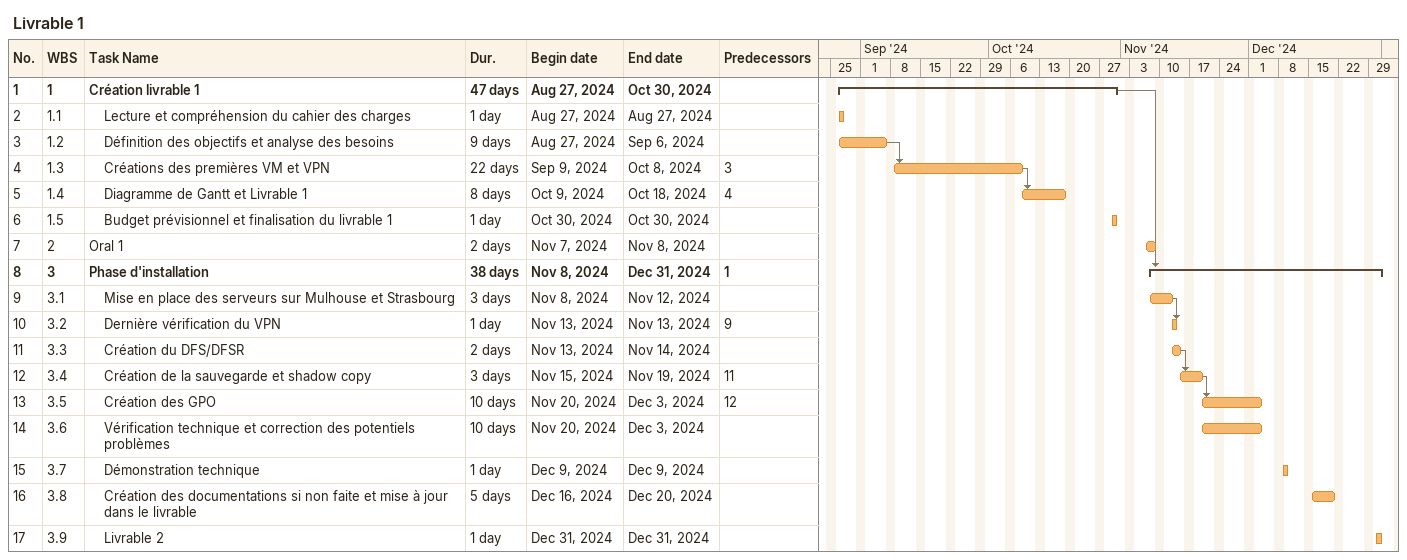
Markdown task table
Livrable 1

| ID | WBS | Task | Duration | Start | Finish | Predecessors |
|---|---|---|---|---|---|---|
| 1 | 1 | **Création livrable 1** | 47d | 2024-08-27 | 2024-10-30 |  |
| 2 | 1.1 | Lecture et compréhension du cahier des charges | 1d | 2024-08-27 | 2024-08-27 |  |
| 3 | 1.2 | Définition des objectifs et analyse des besoins | 9d | 2024-08-27 | 2024-09-06 |  |
| 4 | 1.3 | Créations des premières VM et VPN | 22d | 2024-09-09 | 2024-10-08 | 3 |
| 5 | 1.4 | Diagramme de Gantt et Livrable 1 | 8d | 2024-10-09 | 2024-10-18 | 4 |
| 6 | 1.5 | Budget prévisionnel et finalisation du livrable 1 | 1d | 2024-10-30 | 2024-10-30 |  |
| 7 | 2 | Oral 1 | 2d | 2024-11-07 | 2024-11-08 |  |
| 8 | 3 | **Phase d'installation** | 38d | 2024-11-08 | 2024-12-31 | 1 |
| 9 | 3.1 | Mise en place des serveurs sur Mulhouse et Strasbourg | 3d | 2024-11-08 | 2024-11-12 |  |
| 10 | 3.2 | Dernière vérification du VPN | 1d | 2024-11-13 | 2024-11-13 | 9 |
| 11 | 3.3 | Création du DFS/DFSR | 2d | 2024-11-13 | 2024-11-14 |  |
| 12 | 3.4 | Création de la sauvegarde et shadow copy | 3d | 2024-11-15 | 2024-11-19 | 11 |
| 13 | 3.5 | Création des GPO | 10d | 2024-11-20 | 2024-12-03 | 12 |
| 14 | 3.6 | Vérification technique et correction des potentiels problèmes | 10d | 2024-11-20 | 2024-12-03 |  |
| 15 | 3.7 | Démonstration technique | 1d | 2024-12-09 | 2024-12-09 |  |
| 16 | 3.8 | Création des documentations si non faite et mise à jour dans le livrable | 5d | 2024-12-16 | 2024-12-20 |  |
| 17 | 3.9 | Livrable 2 | 1d | 2024-12-31 | 2024-12-31 |  |
